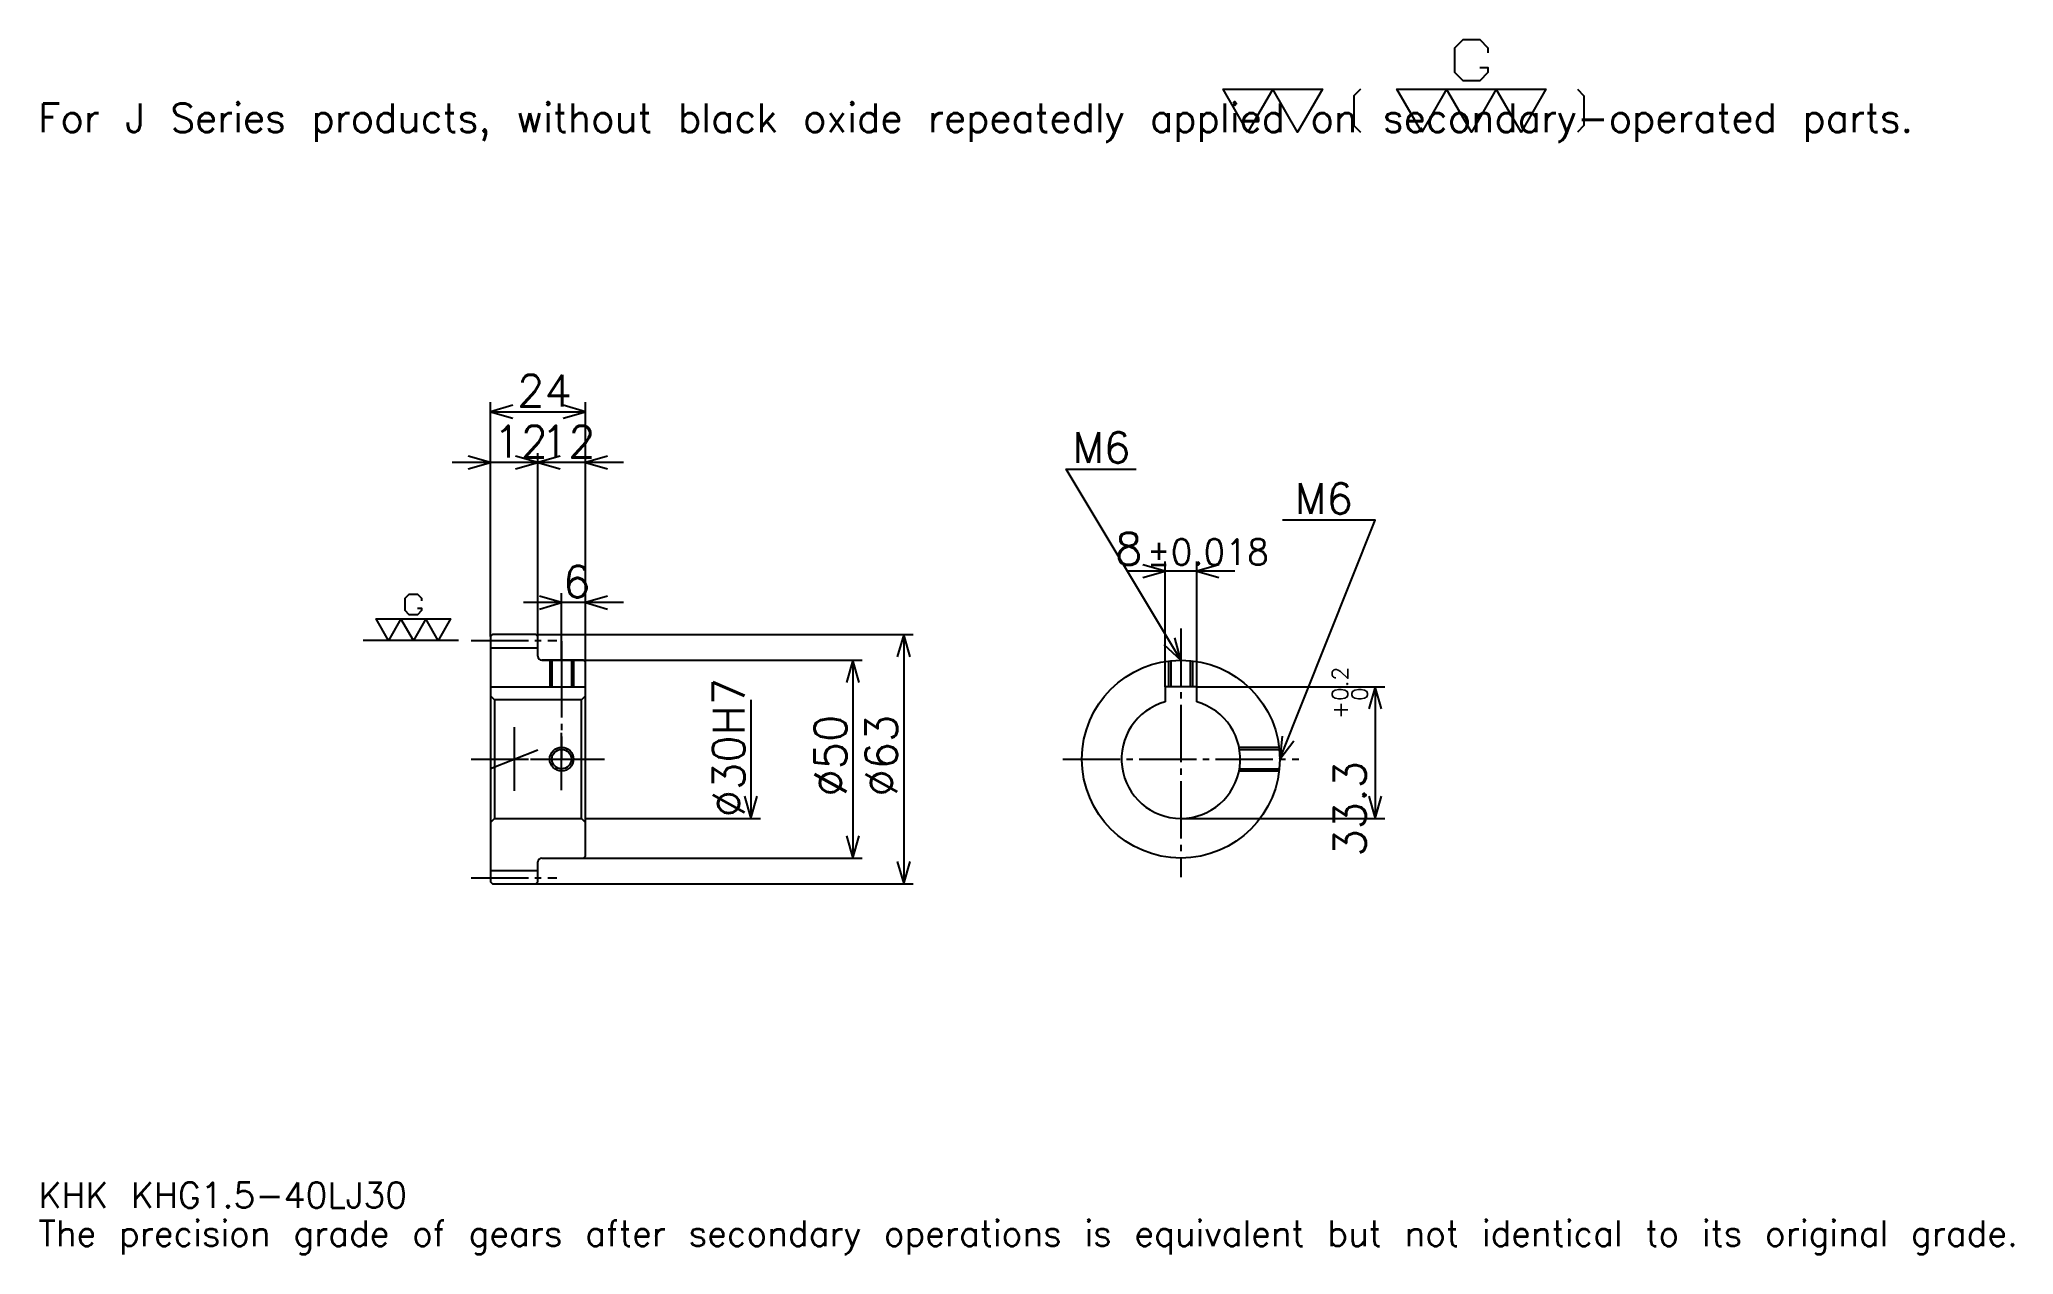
# Model space of a CAD drawing. Extents: x 16 to 515, y 6 to 313.
import ezdxf

# ---------------------------------------------------------------- set-up
doc = ezdxf.new("R2010")
doc.units = 0
doc.linetypes.add('DASHDOT', pattern=[19.304349, 14.478261, -1.608696, 1.608696, -1.608696])
doc.layers.get('0').update_dxf_attribs({"linetype": 'CONTINUOUS'})
doc.layers.add('DASHDOT', color=6, linetype='DASHDOT')
doc.styles.add('KANJI', font='TXT', dxfattribs={"bigfont": 'BIGFONT'})

msp = doc.modelspace()

# ---------------------------------------------------------------- linework, layer by layer
at = {"color": 5}
for p, q in [((130.304352, 162.608688), (130.304352, 221.32608)), ((154.304352, 162.608688), (154.304352, 221.32608)), ((130.304352, 218.91304), (154.304352, 218.91304)), ((151.956528, 206.043472), (120.652176, 206.043472)), ((163.956528, 206.043472), (132.652176, 206.043472)), ((142.304352, 162.608688), (142.304352, 208.456512)), ((300.782593, 149.408691), (300.782593, 181.043472)), ((308.782593, 149.408691), (308.782593, 181.043472)), ((318.434784, 178.630432), (291.130432, 178.630432)), ((163.956528, 170.652161), (138.652176, 170.652161)), ((148.304352, 162.608688), (148.304352, 173.065216)), ((130.304352, 162.108688), (130.304352, 162.608688)), ((141.804352, 162.608688), (154.304352, 162.608688)), ((142.304352, 162.108688), (142.304352, 162.608688)), ((148.304352, 156.108688), (148.304352, 162.608688)), ((148.304352, 156.108688), (148.304352, 162.608688)), ((154.304352, 162.608688), (237.152176, 162.608688)), ((154.304352, 155.608688), (154.304352, 162.608688)), ((234.739136, 162.608688), (234.739136, 99.608688)), ((143.304352, 156.108688), (154.304352, 156.108688)), ((154.304352, 156.108688), (224.282608, 156.108688)), ((221.869568, 156.108688), (221.869568, 106.108688)), ((196.130432, 146.108688), (196.130432, 116.108688)), ((308.782593, 149.408691), (356.32608, 149.408691)), ((353.913025, 149.408691), (353.913025, 116.108688)), ((154.304352, 116.108688), (198.543488, 116.108688)), ((304.782593, 116.108688), (356.32608, 116.108688)), ((143.304352, 106.108688), (154.304352, 106.108688)), ((154.304352, 106.108688), (224.282608, 106.108688)), ((141.804352, 99.608688), (154.304352, 99.608688)), ((154.304352, 99.608688), (237.152176, 99.608688))]:
    msp.add_line(p, q, dxfattribs=at)
at = {"color": 7}
for p, q in [((122.260872, 161.108688), (98.13044, 161.108688)), ((136.304352, 139.152161), (136.304352, 123.065208))]:
    msp.add_line(p, q, dxfattribs=at)
at = {"color": 4}
for p, q in [((130.304352, 159.233688), (142.304352, 159.233688)), ((130.304352, 149.408691), (154.304352, 149.408691)), ((131.304352, 146.108688), (131.304352, 116.108688)), ((153.304352, 146.108688), (154.304352, 147.108688)), ((153.304352, 116.108688), (154.304352, 115.108688)), ((130.304352, 102.983688), (142.304352, 102.983688))]:
    msp.add_line(p, q, dxfattribs=at)
at = {"color": 7}
for points in [[(380.295654, 305.87738), (382.386963, 305.87738), (382.386963, 304.62262), (380.295654, 302.531311), (376.113037, 302.531311), (374.021759, 304.62262), (374.021759, 310.896515), (376.113037, 312.987823), (380.295654, 312.987823), (382.386963, 310.896515), (382.386963, 309.641724)], [(321.739136, 289.565216), (315.46521, 300.440002), (340.560883, 300.440002), (334.286957, 289.565216), (328.013062, 300.440002), (321.739136, 289.565216)], [(350.180878, 300.440002), (348.507843, 298.766968), (348.507843, 291.238251), (350.180878, 289.565216)], [(365.656525, 289.565216), (359.382629, 300.440002), (397.026093, 300.440002), (390.752197, 289.565216), (384.478271, 300.440002), (378.204346, 289.565216), (371.93045, 300.440002), (365.656525, 289.565216)], [(404.973053, 300.440002), (406.646088, 298.766968), (406.646088, 291.238251), (404.973053, 289.565216)], [(111.884789, 169.264771), (112.930435, 169.264771), (112.930435, 168.63739), (111.884789, 167.591736), (109.793488, 167.591736), (108.747833, 168.63739), (108.747833, 171.774338), (109.793488, 172.819992), (111.884789, 172.819992), (112.930435, 171.774338), (112.930435, 171.146942)], [(104.565224, 161.108688), (101.428268, 166.546082), (120.250008, 166.546082), (117.113045, 161.108688), (113.976089, 166.546082), (110.839134, 161.108688), (107.702179, 166.546082), (104.565224, 161.108688)]]:
    msp.add_lwpolyline(points, dxfattribs=at)
at = {"color": 5}
for points in [[(135.934784, 220.521729), (130.304352, 218.91304), (135.934784, 217.304352)], [(148.67392, 217.304352), (154.304352, 218.91304), (148.67392, 220.521729)], [(124.67392, 204.434784), (130.304352, 206.043472), (124.67392, 207.652161)], [(136.67392, 204.434784), (142.304352, 206.043472), (136.67392, 207.652161)], [(147.934784, 207.652161), (142.304352, 206.043472), (147.934784, 204.434784)], [(159.934784, 207.652161), (154.304352, 206.043472), (159.934784, 204.434784)], [(304.782593, 156.108688), (275.826111, 204.369568), (293.521729, 204.369568)], [(329.782593, 131.108688), (353.913025, 191.5), (330.426086, 191.5)], [(295.152161, 177.021729), (300.782593, 178.630432), (295.152161, 180.23912)], [(314.413025, 180.23912), (308.782593, 178.630432), (314.413025, 177.021729)], [(142.67392, 169.043472), (148.304352, 170.652161), (142.67392, 172.260864)], [(159.934784, 172.260864), (154.304352, 170.652161), (159.934784, 169.043472)], [(236.347839, 156.978256), (234.739136, 162.608688), (233.130432, 156.978256)], [(300.506348, 160.109085), (304.782593, 156.108688), (303.265198, 161.76442)], [(223.478271, 150.478256), (221.869568, 156.108688), (220.260864, 150.478256)], [(355.521729, 143.778259), (353.913025, 149.408691), (352.304352, 143.778259)], [(330.377899, 136.934097), (329.782593, 131.108688), (333.365601, 135.740295)], [(194.521744, 121.73912), (196.130432, 116.108688), (197.739136, 121.73912)], [(352.304352, 121.73912), (353.913025, 116.108688), (355.521729, 121.73912)], [(220.260864, 111.73912), (221.869568, 106.108688), (223.478271, 111.73912)], [(233.130432, 105.23912), (234.739136, 99.608688), (236.347839, 105.23912)]]:
    msp.add_lwpolyline(points, dxfattribs=at)
at = {"color": 4}
for points in [[(142.304352, 157.108688), (142.304352, 162.108688), (141.804352, 162.608688), (130.804352, 162.608688), (130.304352, 162.108688), (130.304352, 115.108688)], [(143.304352, 106.108688), (153.804352, 106.108688), (154.304352, 106.608688), (154.304352, 155.608688), (153.804352, 156.108688), (143.304352, 156.108688)], [(145.304352, 156.108688), (145.304352, 149.408691)], [(145.844345, 156.108688), (145.844345, 149.408691)], [(150.764343, 156.108688), (150.764343, 149.408691)], [(151.304352, 156.108688), (151.304352, 149.408691)], [(301.782593, 149.408691), (301.782593, 155.92804)], [(302.322601, 149.408691), (302.322601, 155.987366)], [(307.242615, 149.408691), (307.242615, 155.987366)], [(307.782593, 149.408691), (307.782593, 155.92804)], [(130.304352, 115.108688), (131.304352, 116.108688), (153.304352, 116.108688), (153.304352, 146.108688), (131.304352, 146.108688), (130.304352, 147.108688)], [(308.782593, 145.565521), (308.782593, 149.408691), (300.782593, 149.408691), (300.782593, 145.565521)], [(319.479553, 134.108688), (329.601959, 134.108688)], [(319.579529, 133.568695), (329.661285, 133.568695)], [(319.479553, 128.108688), (329.601959, 128.108688)], [(319.579529, 128.648682), (329.661285, 128.648682)], [(130.304352, 115.108688), (130.304352, 100.108688), (130.804352, 99.608688), (141.804352, 99.608688), (142.304352, 100.108688), (142.304352, 105.108688)]]:
    msp.add_lwpolyline(points, dxfattribs=at)
for centre, radius in [((304.782593, 131.108688), 25), ((148.304352, 131.108688), 2.46)]:
    msp.add_circle(centre, radius, dxfattribs=at)
at = {"color": 7}
msp.add_circle((148.304352, 131.108688), 3, dxfattribs=at)
at = {"color": 4}
for centre, radius, start, end in [((143.304352, 157.108688), 1, 180, 270), ((304.782593, 131.108688), 15, 105.46601032, 74.53398968), ((143.304352, 105.108688), 1, 90, 180)]:
    msp.add_arc(centre, radius, start, end, dxfattribs=at)
at = {"layer": 'DASHDOT', "color": 7}
for p, q in [((125.478264, 161.108688), (147.130432, 161.108688)), ((304.782593, 164.152161), (304.782593, 101.2826)), ((148.304352, 156.108688), (148.304352, 131.108688)), ((125.478264, 131.108688), (159.130432, 131.108688)), ((130.304352, 128.745224), (142.304352, 133.472153)), ((274.956543, 131.108688), (334.608704, 131.108688)), ((125.478264, 101.108688), (147.130432, 101.108688))]:
    msp.add_line(p, q, dxfattribs=at)
for points in [[(148.304352, 160.934784), (148.304352, 144.582596)], [(148.304352, 123.2826), (148.304352, 138.934769)], [(140.478271, 131.108688), (156.130432, 131.108688)]]:
    msp.add_lwpolyline(points, dxfattribs=at)

# ---------------------------------------------------------------- texts
at = {"color": 7, "style": 'KANJI'}
for s, height, p in [('For J Series products, without black oxide repeatedly applied on secondary-operated parts.', 7.23913, (16.086956, 289.565216)), ('24', 8.043478, (137.076096, 220.199997)), ('12', 8.043478, (131.076096, 207.330429)), ('12', 8.043478, (143.076096, 207.330429)), ('M6', 7.721739, (277.434784, 205.978256)), ('M6', 7.721739, (333.643494, 193.108688)), ('8', 8.043478, (288.17926, 180.23912)), ('%%p0.018', 6.434783, (296.141327, 180.23912)), ('6', 8.043478, (148.690216, 171.939117)), ('KHK KHG1.5-40LJ30', 6.434783, (16.086956, 17.695652)), ('The precision grade of gears after secondary operations is equivalent but not identical to its original grade.', 6.434783, (16.086956, 8.043478))]:
    msp.add_text(s, height=height, dxfattribs=at).set_placement(p)
for s, height, p in [('%%c30H7', 8.043478, (194.521744, 116.429337)), ('0.2', 4.021739, (346.995667, 145.813553)), ('+', 4.021739, (346.995667, 141.309204)), ('0', 4.021739, (351.982605, 145.813553)), ('%%c50', 8.043478, (220.260864, 121.6576)), ('%%c63', 8.043478, (233.130432, 121.6576)), ('33.3', 8.043478, (351.5, 106.493851))]:
    msp.add_text(s, height=height, rotation=90, dxfattribs=at).set_placement(p)

doc.saveas('drawing.dxf')
